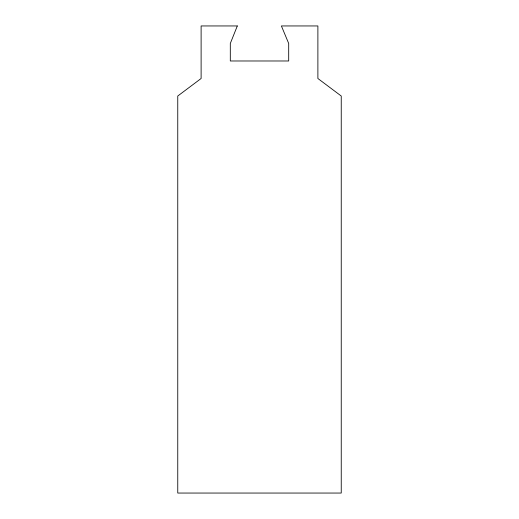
<?xml version="1.0" encoding="UTF-8"?>
<svg xmlns="http://www.w3.org/2000/svg" width="519" height="519" viewBox="0 0 519 519"><rect width="100%" height="100%" fill="white"/><g stroke="black" fill="none" stroke-linecap="round" stroke-linejoin="round"><path stroke-width="0.78" d="M237.313 25.95L230.306 43.466L230.306 60.983L288.694 60.983L288.694 43.466L281.395 25.95L317.888 25.95L317.888 78.499L341.243 96.015L341.243 493.05L177.758 493.05L177.758 96.015L201.113 78.499L201.113 25.95L237.313 25.95"/></g></svg>
